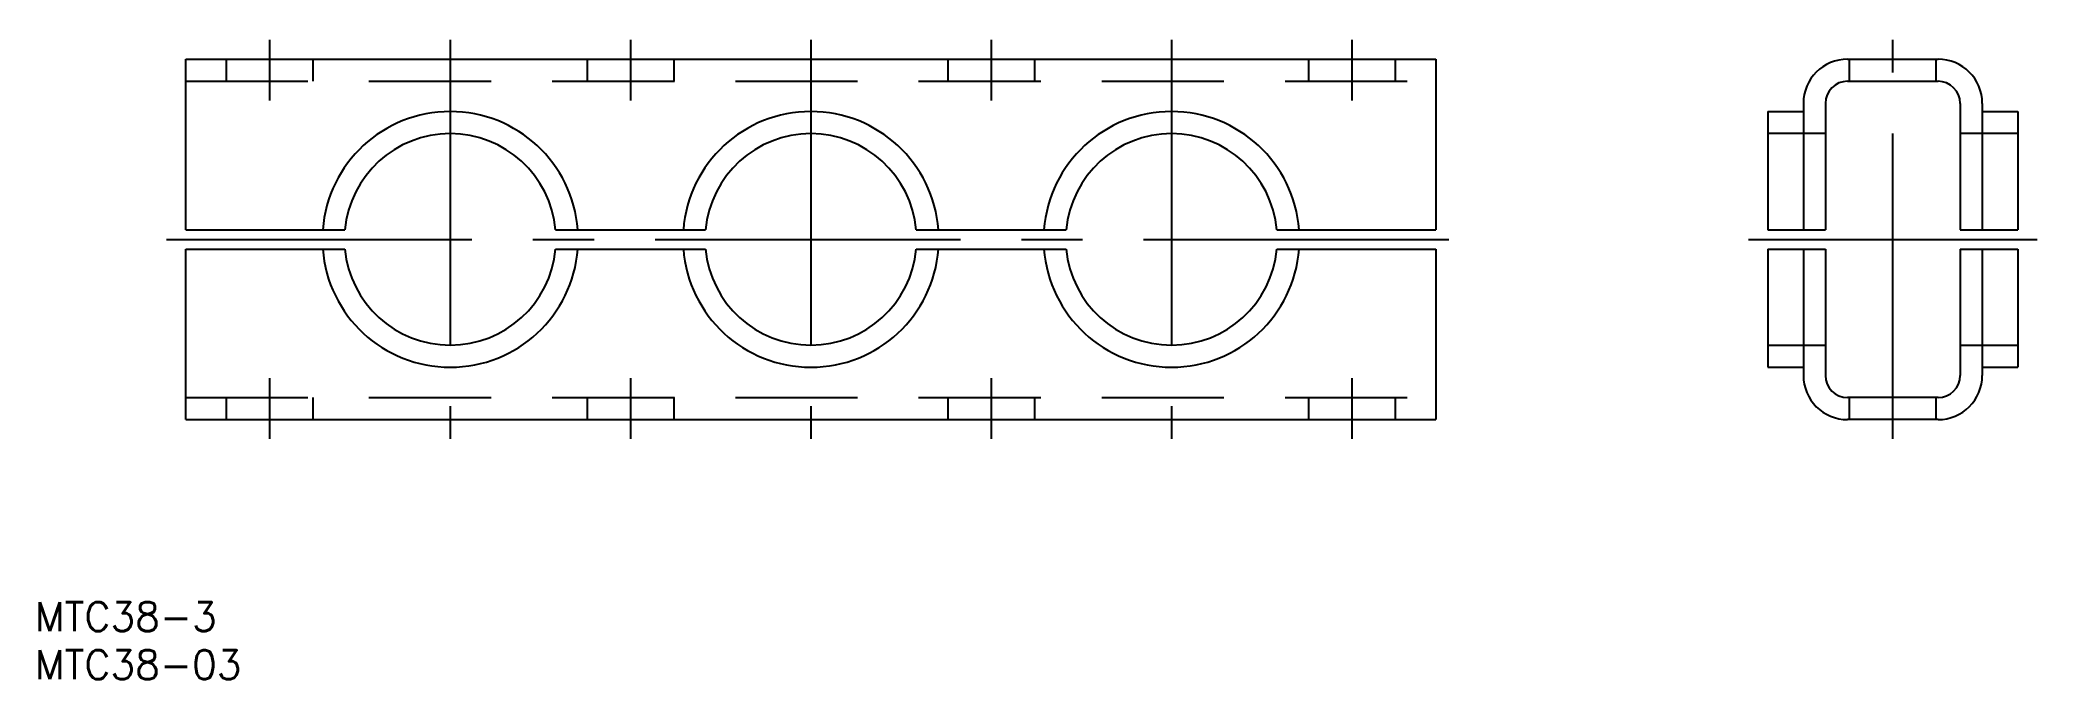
# Model space of a CAD drawing. Extents: x -43 to 165, y -46 to 21.
import ezdxf

# ---------------------------------------------------------------- set-up
doc = ezdxf.new("R2010")
doc.units = 0
doc.linetypes.add('CENTER', pattern=[50.8, 31.75, -6.35, 6.35, -6.35])
doc.linetypes.add('DASHED', pattern=[19.05, 12.7, -6.35])
doc.layers.get('0').update_dxf_attribs({"linetype": 'CONTINUOUS'})
doc.layers.add('CENTER', color=1, linetype='CENTER')
doc.styles.get("Standard").update_dxf_attribs({"font": 'txt.shx', "height": 3, "bigfont": 'bigfont.shx'})

msp = doc.modelspace()

# ---------------------------------------------------------------- linework, layer by layer
at = {"color": 7, "linetype": 'CONTINUOUS'}
for p, q in [((-27.5, 18.75), (102.5, 18.75)), ((-27.5, 1), (-27.5, 18.75)), ((102.5, 18.75), (102.5, 1)), ((145.3, 18.75), (154.7, 18.75)), ((145.3, 16.45), (154.7, 16.45)), ((137, 13.3), (137, 1)), ((137, 13.3), (140.7, 13.3)), ((140.7, 14.15), (140.7, 1)), ((143, 14.15), (143, 1)), ((157, 14.15), (157, 1)), ((159.3, 14.15), (159.3, 1)), ((159.3, 13.3), (163, 13.3)), ((163, 13.3), (163, 1)), ((-27.5, 1), (-10.95, 1)), ((10.95, 1), (26.55, 1)), ((48.45, 1), (64.05, 1)), ((85.95, 1), (102.5, 1)), ((137, 1), (143, 1)), ((157, 1), (163, 1)), ((-27.5, -1), (-10.95, -1)), ((-27.5, -18.75), (-27.5, -1)), ((10.95, -1), (26.55, -1)), ((48.45, -1), (64.05, -1)), ((85.95, -1), (102.5, -1)), ((102.5, -1), (102.5, -18.75)), ((137, -1), (143, -1)), ((137, -1), (137, -13.3)), ((140.7, -1), (140.7, -14.15)), ((143, -1), (143, -14.15)), ((157, -1), (157, -14.15)), ((157, -1), (163, -1)), ((159.3, -1), (159.3, -14.15)), ((163, -1), (163, -13.3)), ((137, -13.3), (140.7, -13.3)), ((159.3, -13.3), (163, -13.3)), ((154.7, -16.45), (145.3, -16.45)), ((-27.5, -18.75), (102.5, -18.75)), ((154.7, -18.75), (145.3, -18.75))]:
    msp.add_line(p, q, dxfattribs=at)
at = {"color": 3, "linetype": 'DASHED'}
for p, q in [((-23.25, 16.45), (-23.25, 18.75)), ((-14.25, 16.45), (-14.25, 18.75)), ((14.25, 18.75), (14.25, 16.45)), ((23.25, 18.75), (23.25, 16.45)), ((51.75, 18.75), (51.75, 16.45)), ((60.75, 18.75), (60.75, 16.45)), ((89.25, 18.75), (89.25, 16.45)), ((98.25, 18.75), (98.25, 16.45)), ((145.5, 16.45), (145.5, 18.75)), ((154.5, 16.45), (154.5, 18.75)), ((-27.5, 16.45), (102.5, 16.45)), ((143, 11), (137, 11)), ((163, 11), (157, 11)), ((137, -11), (143, -11)), ((157, -11), (163, -11)), ((-27.5, -16.45), (102.5, -16.45)), ((-23.25, -18.75), (-23.25, -16.45)), ((-14.25, -18.75), (-14.25, -16.45)), ((14.25, -16.45), (14.25, -18.75)), ((23.25, -16.45), (23.25, -18.75)), ((51.75, -16.45), (51.75, -18.75)), ((60.75, -16.45), (60.75, -18.75)), ((89.25, -16.45), (89.25, -18.75)), ((98.25, -16.45), (98.25, -18.75)), ((145.5, -18.75), (145.5, -16.45)), ((154.5, -18.75), (154.5, -16.45))]:
    msp.add_line(p, q, dxfattribs=at)
at = {"color": 7, "linetype": 'CONTINUOUS'}
for centre, radius, start, end in [((145.3, 14.15), 4.6, 90, 180), ((154.7, 14.15), 4.6, 0, 90), ((145.3, 14.15), 2.3, 90, 180), ((154.7, 14.15), 2.3, 0, 90), ((0, 0), 13.3, 4.312, 175.688), ((37.5, 0), 13.3, 4.312, 175.688), ((75, 0), 13.3, 4.312, 175.688), ((0, 0), 11, 5.2159, 174.7841), ((37.5, 0), 11, 5.2159, 174.7841), ((75, 0), 11, 5.2159, 174.7841), ((0, 0), 13.3, 184.312, 355.688), ((0, 0), 11, 185.2159, 354.7841), ((37.5, 0), 13.3, 184.312, 355.688), ((37.5, 0), 11, 185.2159, 354.7841), ((75, 0), 13.3, 184.312, 355.688), ((75, 0), 11, 185.2159, 354.7841), ((145.3, -14.15), 4.6, 180, 270), ((145.3, -14.15), 2.3, 180, 270), ((154.7, -14.15), 4.6, 270, 0), ((154.7, -14.15), 2.3, 270, 0)]:
    msp.add_arc(centre, radius, start, end, dxfattribs=at)
at = {"layer": 'CENTER', "color": 1, "linetype": 'CENTER'}
for p, q in [((-18.75, 14.45), (-18.75, 20.75)), ((0, 20.75), (0, -20.75)), ((18.75, 20.75), (18.75, 14.45)), ((37.5, 20.75), (37.5, -20.75)), ((56.25, 20.75), (56.25, 14.45)), ((75, 20.75), (75, -20.75)), ((93.75, 20.75), (93.75, 14.45)), ((150, -20.75), (150, 20.75)), ((-29.5, 0), (104.5, 0)), ((135, 0), (165, 0)), ((-18.75, -20.75), (-18.75, -14.45)), ((18.75, -14.45), (18.75, -20.75)), ((56.25, -14.45), (56.25, -20.75)), ((93.75, -14.45), (93.75, -20.75))]:
    msp.add_line(p, q, dxfattribs=at)

# ---------------------------------------------------------------- texts
at = {"color": 7, "linetype": 'CONTINUOUS'}
for s, p in [('MTC38-3', (-43.18, -40.74)), ('MTC38-03', (-43.18, -45.74))]:
    msp.add_text(s, height=3, dxfattribs=at).set_placement(p)

doc.saveas('drawing.dxf')
